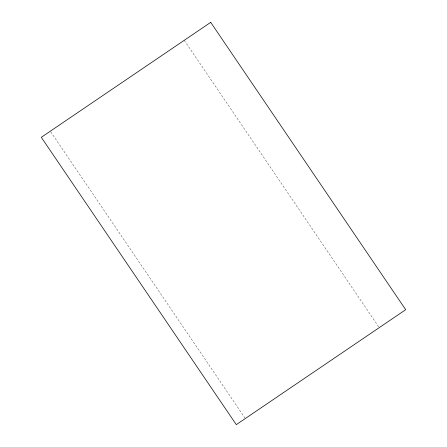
<?xml version="1.0" encoding="UTF-8"?>
<svg xmlns="http://www.w3.org/2000/svg" width="447" height="447" viewBox="0 0 447 447"><rect width="100%" height="100%" fill="white"/><g stroke="black" fill="none" stroke-linecap="round" stroke-linejoin="round"><path stroke-width="0.34" stroke-dasharray="2.23 1.68" d="M184.253 40.297L378.855 327.064M50.707 131.77L244.917 417.956"/><path stroke-width="0.67" d="M210.705 22.35L41.303 137.313L236.295 424.65L405.697 309.687L210.705 22.35"/></g></svg>
